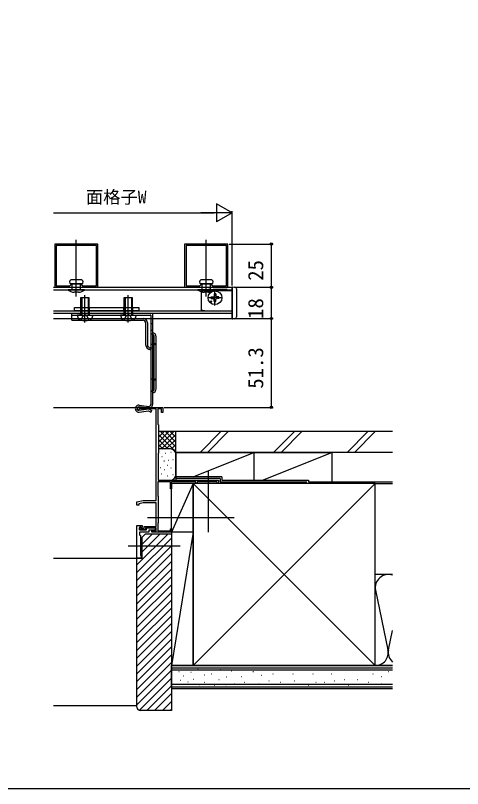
# Model space of a CAD drawing. Units: millimetres, scale not verified. Extents: x -525 to 525, y -783 to 778.
# Drawn here: x -267 to -9, y -782.7 to -336.5 of the extents above; entities that cross this region are included whole.
import ezdxf
from ezdxf.enums import TextEntityAlignment as Align

# ---------------------------------------------------------------- set-up
doc = ezdxf.new("R2010")
doc.units = ezdxf.units.MM
doc.header["$LTSCALE"] = 4
doc.header["$PDMODE"] = 32
doc.header["$PDSIZE"] = 2
for name, color, linetype in [('0-2_YKK_11', 7, 'Continuous'), ('0-3_YKK_11E', 7, 'Continuous'), ('0-4_YKK_12', 2, 'Continuous'), ('0-5_YKK_13', 4, 'Continuous'), ('0-7_YKK_D', 6, 'Continuous'), ('0-8_YKK_ZWAK', 7, 'Continuous'), ('0-9_YSS_K', 3, 'Continuous')]:
    doc.layers.add(name, color=color, linetype=linetype)
doc.styles.add('ＭＳ ゴシック', font='')
doc.styles.get('ＭＳ ゴシック').set_extended_font_data('MS Gothic')

msp = doc.modelspace()

# ---------------------------------------------------------------- linework, layer by layer
at = {"layer": '0-2_YKK_11'}
for points in [[(-219.404, -493.4), (-219.404, -468.4), (-244.402, -468.4), (-244.402, -493.4)], [(-144.404, -493.4), (-144.404, -468.4), (-169.402, -468.4), (-169.402, -493.4)], [(-220.204, -492.6), (-220.204, -469.2), (-243.602, -469.2), (-243.602, -492.6), (-235.602, -492.6), (-234.402, -491.4), (-229.402, -491.4), (-228.202, -492.6)], [(-145.204, -492.6), (-145.204, -469.2), (-168.602, -469.2), (-168.602, -492.6), (-160.602, -492.6), (-159.402, -491.4), (-154.402, -491.4), (-153.202, -492.6)]]:
    msp.add_lwpolyline(points, close=True, dxfattribs=at)
at = {"layer": '0-3_YKK_11E'}
for points in [[(-196.203, -562.7), (-181.903, -562.7), (-181.903, -565.7), (-182.703, -565.7), (-182.703, -563.5), (-184.903, -563.5), (-184.903, -572.3), (-184.703, -572.5), (-184.503, -572.7), (-184.503, -589.2), (-184.603, -589.373), (-184.703, -589.546), (-184.703, -604.7), (-149.903, -604.7), (-149.903, -606.7), (-150.603, -606.7), (-150.603, -605.6), (-162.203, -605.6), (-162.203, -606.7), (-162.903, -606.7), (-162.903, -605.6), (-176.003, -605.6), (-176.603, -605.254), (-176.903, -605.427), (-176.903, -609.7), (-177.603, -609.7), (-177.603, -605.6), (-184.803, -605.6), (-184.803, -613.754), (-184.703, -613.927), (-184.603, -614.1), (-184.603, -629.1), (-184.703, -629.273), (-184.803, -629.446), (-184.803, -633.9), (-177.603, -633.9), (-177.603, -632.7), (-176.903, -632.7), (-176.903, -634.7), (-188.403, -634.7)], [(-185.903, -616.5), (-185.903, -563.6), (-195.337, -563.6), (-195.596, -563.75)], [(-188.403, -634.7), (-188.403, -633.9), (-185.903, -633.9), (-185.903, -632.3), (-191.903, -632.3), (-191.903, -633.4), (-195.403, -633.4), (-195.403, -632.2), (-194.903, -632.2), (-194.503, -632.6), (-192.703, -632.6), (-192.703, -631.5), (-185.903, -631.5), (-185.903, -617.7), (-193.267, -617.7), (-195.903, -618.302), (-195.903, -619.2), (-196.903, -619.2), (-196.903, -617.3), (-193.403, -616.5), (-185.903, -616.5)]]:
    msp.add_lwpolyline(points, dxfattribs=at)
msp.add_lwpolyline([(-196.903, -649.7), (-196.903, -630.9), (-193.903, -630.9), (-193.903, -632.1), (-194.403, -632.1), (-194.603, -631.9), (-195.403, -631.9), (-195.403, -633.4), (-191.403, -633.4), (-191.403, -632.3), (-186.403, -632.3), (-186.403, -633.6), (-190.103, -633.6), (-190.103, -634.7), (-195.403, -634.7), (-195.403, -636.2), (-194.903, -636.7), (-194.903, -648.2), (-194.403, -648.2), (-194.403, -649.7)], close=True, dxfattribs=at)
msp.add_arc((-196.203, -563.4), 0.7, 90.00001, 330, dxfattribs=at)
at = {"layer": '0-4_YKK_12'}
for p, q in [((-231.903, -495.9), (-231.903, -465.9)), ((-156.903, -495.9), (-156.903, -465.9)), ((-231.903, -498.7), (-231.903, -486.6)), ((-156.903, -498.7), (-156.903, -486.6)), ((-245, -493.4), (-141.903, -493.4)), ((-245, -494.8), (-141.903, -494.8)), ((-151.903, -503.8), (-151.903, -495)), ((-141.903, -493.4), (-141.903, -511.4)), ((-226.903, -513.735), (-226.903, -497.947)), ((-201.903, -513.735), (-201.903, -497.947)), ((-147.503, -499.4), (-156.303, -499.4)), ((-245, -507), (-141.903, -507)), ((-245, -508.4), (-141.903, -508.4)), ((-245, -511.4), (-141.903, -511.4)), ((-245, -562.7), (-196.203, -562.7)), ((-245, -649.7), (-196.383, -649.7)), ((-194.403, -648.4), (-194.403, -648.7))]:
    msp.add_line(p, q, dxfattribs=at)
at = {"layer": '0-5_YKK_13'}
for p, q in [((-228.662, -489.1), (-235.143, -489.1)), ((-153.662, -489.1), (-160.143, -489.1)), ((-236.703, -494.8), (-236.703, -495)), ((-227.103, -494.8), (-236.703, -494.8)), ((-227.103, -495), (-236.703, -495)), ((-228.662, -491.4), (-235.143, -491.4)), ((-234.303, -494.8), (-234.303, -491.4)), ((-229.503, -494.8), (-229.503, -491.4)), ((-227.103, -494.8), (-227.103, -495)), ((-161.703, -494.8), (-161.703, -495)), ((-152.103, -494.8), (-161.703, -494.8)), ((-152.103, -495), (-161.703, -495)), ((-153.662, -491.4), (-160.143, -491.4)), ((-159.903, -495.7), (-157.903, -495.2)), ((-159.303, -494.8), (-159.303, -491.4)), ((-157.903, -495.2), (-141.903, -495.2)), ((-154.503, -494.8), (-154.503, -491.4)), ((-144.903, -494.7), (-152.903, -494.7)), ((-152.103, -494.8), (-152.103, -495)), ((-144.903, -495.2), (-144.903, -494.7)), ((-141.903, -493.2), (-141.748, -493.2)), ((-141.903, -493.2), (-140.35, -493.281)), ((-141.903, -494.199), (-141.903, -493.2)), ((-141.903, -510.601), (-141.903, -494.199)), ((-139.403, -494.28), (-139.403, -510.52)), ((-230.603, -496.2), (-233.203, -496.2)), ((-228.745, -499.4), (-228.745, -504.8)), ((-225.06, -499.4), (-225.06, -504.8)), ((-224.403, -504.8), (-224.403, -499.4)), ((-203.745, -499.4), (-203.745, -504.8)), ((-200.06, -499.4), (-200.06, -504.8)), ((-199.403, -504.8), (-199.403, -499.4)), ((-159.903, -495.7), (-159.903, -506.5)), ((-155.603, -496.2), (-158.203, -496.2)), ((-154.148, -498.9), (-153.04, -498.881)), ((-153.04, -498.881), (-152.522, -498.78)), ((-152.422, -498.263), (-152.522, -498.78)), ((-152.403, -497.155), (-152.422, -498.263)), ((-151.403, -497.155), (-151.383, -498.263)), ((-151.383, -498.263), (-151.283, -498.78)), ((-150.766, -498.881), (-151.283, -498.78)), ((-149.658, -498.9), (-150.766, -498.881)), ((-154.148, -499.9), (-153.04, -499.919)), ((-153.04, -499.919), (-152.522, -500.02)), ((-152.422, -500.537), (-152.522, -500.02)), ((-152.403, -501.645), (-152.422, -500.537)), ((-151.403, -501.645), (-151.383, -500.537)), ((-151.383, -500.537), (-151.283, -500.02)), ((-150.766, -499.919), (-151.283, -500.02)), ((-149.658, -499.9), (-150.766, -499.919)), ((-234.403, -512.4), (-234.403, -508.4)), ((-234.403, -508.4), (-188.203, -508.4)), ((-229.453, -509.4), (-229.453, -508.4)), ((-229.403, -504.8), (-229.403, -506.8)), ((-229.403, -505), (-229.403, -507)), ((-229.403, -506.8), (-229.403, -508.2)), ((-229.403, -508.2), (-229.403, -509.4)), ((-228.903, -507), (-228.903, -505)), ((-228.745, -504.8), (-228.745, -506.8)), ((-228.745, -506.8), (-228.745, -508.2)), ((-228.745, -508.2), (-228.745, -509.4)), ((-225.06, -504.8), (-225.06, -506.8)), ((-225.06, -506.8), (-225.06, -508.2)), ((-225.06, -508.2), (-225.06, -509.4)), ((-224.903, -507), (-224.903, -505)), ((-224.403, -504.8), (-224.403, -506.8)), ((-224.403, -505), (-224.403, -507)), ((-224.403, -506.8), (-224.403, -508.2)), ((-224.403, -508.2), (-224.403, -509.4)), ((-224.353, -509.4), (-224.353, -508.4)), ((-204.453, -509.4), (-204.453, -508.4)), ((-204.403, -504.8), (-204.403, -506.8)), ((-204.403, -507), (-204.403, -505)), ((-204.403, -506.8), (-204.403, -508.2)), ((-204.403, -508.2), (-204.403, -509.4)), ((-203.903, -507), (-203.903, -505)), ((-203.745, -504.8), (-203.745, -506.8)), ((-203.745, -506.8), (-203.745, -508.2)), ((-203.745, -508.2), (-203.745, -509.4)), ((-200.06, -504.8), (-200.06, -506.8)), ((-200.06, -506.8), (-200.06, -508.2)), ((-200.06, -508.2), (-200.06, -509.4)), ((-199.903, -505), (-199.903, -507)), ((-199.403, -504.8), (-199.403, -506.8)), ((-199.403, -507), (-199.403, -505)), ((-199.403, -506.8), (-199.403, -508.2)), ((-199.403, -508.2), (-199.403, -509.4)), ((-199.353, -509.4), (-199.353, -508.4)), ((-157.903, -507), (-159.903, -506.5)), ((-157.903, -507), (-141.903, -507)), ((-234.403, -509.4), (-189.203, -509.4)), ((-234.403, -511.4), (-193.303, -511.4)), ((-234.403, -512.4), (-193.303, -512.4)), ((-229.403, -509.4), (-224.403, -509.4)), ((-204.403, -509.4), (-199.403, -509.4)), ((-188.903, -509.7), (-188.903, -561.1)), ((-187.903, -508.7), (-187.903, -561.1)), ((-141.903, -511.6), (-141.753, -511.6)), ((-191.903, -513.8), (-191.903, -526.4)), ((-190.903, -513.8), (-190.903, -526.4)), ((-187.903, -514.4), (-188.903, -514.4)), ((-187.903, -518.4), (-188.903, -518.4)), ((-188.403, -520.4), (-188.903, -520.4)), ((-186.903, -551.9), (-186.903, -521.9)), ((-185.903, -551.9), (-185.903, -521.9)), ((-187.903, -526.4), (-188.903, -526.4)), ((-188.903, -528.4), (-187.903, -528.4)), ((-187.903, -546.4), (-188.903, -546.4)), ((-188.403, -553.4), (-188.903, -553.4)), ((-195.664, -561.414), (-190.022, -562.093)), ((-190.141, -563.086), (-195.783, -562.407)), ((-195.766, -564.391), (-190.02, -563.6)), ((-195.63, -565.381), (-190.223, -564.637)), ((-190.02, -563.6), (-188.403, -564.534)), ((-155.903, -599.7), (-155.903, -634.7)), ((-190.903, -626.2), (-140.903, -626.2)), ((-201.903, -642.7), (-171.903, -642.7))]:
    msp.add_line(p, q, dxfattribs=at)
for points in [[(-152.903, -494.7), (-152.927, -494.706), (-153, -494.724), (-153.121, -494.754), (-153.285, -494.795), (-153.488, -494.846), (-153.727, -494.906), (-153.995, -494.973), (-154.285, -495.045), (-154.59, -495.122), (-154.903, -495.2)], [(-224.403, -499.4), (-229.403, -499.4), (-229.403, -504.8)], [(-199.403, -499.4), (-204.403, -499.4), (-204.403, -504.8)], [(-229.403, -509.4), (-231.403, -509.4), (-230.916, -511.217)], [(-229.353, -512.447), (-228.053, -509.782), (-226.903, -509.17)], [(-224.453, -512.447), (-225.753, -509.782), (-226.903, -509.17)], [(-224.403, -509.4), (-222.403, -509.4), (-222.889, -511.217)], [(-204.403, -509.4), (-206.403, -509.4), (-205.916, -511.217)], [(-204.353, -512.447), (-203.053, -509.782), (-201.903, -509.17)], [(-199.453, -512.447), (-200.753, -509.782), (-201.903, -509.17)], [(-199.403, -509.4), (-197.403, -509.4), (-197.889, -511.217)], [(-140.35, -511.519), (-141.903, -511.6), (-141.903, -510.601)], [(-190.223, -564.637), (-188.903, -565.4), (-188.403, -564.534)]]:
    msp.add_lwpolyline(points, dxfattribs=at)
msp.add_lwpolyline([(-195.903, -505), (-195.903, -507), (-232.903, -507), (-232.903, -505)], close=True, dxfattribs=at)
for centre, radius in [((-151.903, -499.4), 4), ((-154.024, -501.521), 0.3)]:
    msp.add_circle(centre, radius, dxfattribs=at)
for centre, radius, start, end in [((-234.652, -490.25), 1.25, 113.09233, 246.90767), ((-229.153, -490.25), 1.25, 293.09233, 66.90767), ((-159.652, -490.25), 1.25, 113.09233, 246.90767), ((-154.153, -490.25), 1.25, 293.09233, 66.90767), ((-233.203, -490.496), 5.704, 232.15071, 270), ((-230.603, -490.496), 5.704, 270, 307.84929), ((-158.203, -490.496), 5.704, 232.15071, 270), ((-155.603, -490.496), 5.704, 270, 307.84929), ((-140.403, -494.28), 1, 0, 87), ((-151.903, -499.4), 2.3, 167.44414, 192.55586), ((-151.903, -499.4), 2.3, 77.44414, 102.55586), ((-151.903, -499.4), 2.3, 347.44414, 12.55586), ((-151.903, -499.4), 2.3, 257.44414, 282.55586), ((-188.203, -508.7), 0.3, 0, 90), ((-229.37, -510.803), 1.6, 195, 256.27445), ((-226.903, -500.7), 12, 256.27445, 257.16143), ((-226.903, -500.7), 12, 257.16143, 282.83857), ((-226.903, -500.7), 12, 282.83857, 283.72555), ((-224.435, -510.803), 1.6, 283.72555, 345), ((-204.37, -510.803), 1.6, 195, 256.27445), ((-201.903, -500.7), 12, 256.27445, 257.16143), ((-201.903, -500.7), 12, 257.16143, 282.83857), ((-201.903, -500.7), 12, 282.83857, 283.72555), ((-199.435, -510.803), 1.6, 283.72555, 345), ((-193.303, -513.8), 2.4, 0, 90), ((-193.303, -513.8), 1.4, 0, 90), ((-189.203, -509.7), 0.3, 0, 90), ((-140.403, -510.52), 1, 273, 0), ((-188.403, -521.9), 1.5, 0, 90), ((-188.403, -521.9), 2.5, 0, 78.46304), ((-188.903, -526.4), 3, 180, 270), ((-188.903, -526.4), 2, 180, 270), ((-187.903, -527.4), 2, 0, 90), ((-187.903, -527.4), 1, 0, 90), ((-187.903, -545.4), 2, 270, 0), ((-187.903, -545.4), 1, 270, 0), ((-188.403, -551.9), 1.5, 270, 0), ((-188.403, -551.9), 2.5, 281.53696, 0), ((-195.903, -563.4), 2, 83.14198, 277.83486), ((-189.903, -561.1), 2, 263.14198, 0), ((-189.903, -561.1), 1, 263.14198, 0), ((-195.903, -563.4), 1, 83.14198, 277.83486), ((-190.903, -564.4), 1, 50.07677, 145.59296)]:
    msp.add_arc(centre, radius, start, end, dxfattribs=at)
msp.add_point((-154.903, -495.2), dxfattribs=at)
at = {"layer": '0-7_YKK_D'}
for p, q in [((-141.903, -450.4), (-150.996, -445.15)), ((-150.996, -445.15), (-150.996, -455.65)), ((-245, -450.4), (-152.403, -450.4)), ((-141.903, -450.4), (-160.089, -450.4)), ((-141.903, -450.4), (-150.996, -455.65)), ((-141.903, -492.4), (-141.903, -449.4)), ((-143.704, -468.4), (-118.403, -468.4)), ((-119.403, -468.4), (-119.403, -493.4)), ((-140.903, -493.4), (-118.403, -493.4)), ((-140.903, -493.4), (-118.403, -493.4)), ((-119.403, -493.4), (-119.403, -511.4)), ((-140.903, -511.4), (-118.403, -511.4)), ((-140.903, -511.4), (-118.403, -511.4)), ((-119.403, -511.4), (-119.403, -562.7)), ((-181.203, -562.7), (-118.403, -562.7))]:
    msp.add_line(p, q, dxfattribs=at)
for centre in [(-119.403, -468.4), (-119.403, -493.4), (-119.403, -493.4), (-119.403, -511.4), (-119.403, -511.4), (-119.403, -562.7)]:
    msp.add_circle(centre, 0.637, dxfattribs=at)
at = {"layer": '0-8_YKK_ZWAK'}
msp.add_lwpolyline([(-525, -782.7), (525, -782.7), (525, 747.3)], dxfattribs=at)
at = {"layer": '0-9_YSS_K'}
for p, q in [((-174.503, -576.7), (-184.503, -576.7)), ((-184.503, -585.558), (-175.645, -576.7)), ((-184.503, -582.729), (-178.473, -576.7)), ((-184.503, -579.901), (-181.302, -576.7)), ((-184.503, -577.073), (-184.13, -576.7)), ((-184.503, -578.386), (-174.503, -588.386)), ((-183.36, -576.7), (-174.503, -585.558)), ((-182.816, -586.7), (-174.503, -578.386)), ((-180.532, -576.7), (-174.503, -582.729)), ((-177.704, -576.7), (-174.503, -579.901)), ((-174.875, -576.7), (-174.503, -577.073)), ((-174.503, -589.7), (-174.503, -576.7)), ((-49.403, -576.7), (-174.503, -576.7)), ((-160.46, -588.7), (-148.46, -576.7)), ((-144.218, -576.7), (-156.218, -588.7)), ((-118.034, -588.7), (-106.034, -576.7)), ((-113.791, -588.7), (-101.791, -576.7)), ((-75.608, -588.7), (-63.608, -576.7)), ((-71.365, -588.7), (-59.365, -576.7)), ((-184.503, -581.215), (-179.017, -586.7)), ((-184.503, -584.043), (-181.828, -586.718)), ((-179.988, -586.7), (-174.503, -581.215)), ((-177.177, -586.718), (-174.503, -584.043)), ((-177.503, -586.7), (-184.503, -586.7)), ((-177.308, -588.528), (-177.108, -588.528)), ((-175.297, -587.666), (-174.503, -586.872)), ((-174.503, -588.7), (-174.503, -604.7)), ((-174.503, -588.7), (-129.503, -588.7)), ((-164.503, -602.7), (-129.503, -588.7)), ((-129.503, -588.7), (-129.503, -604.7)), ((-129.503, -588.7), (-129.503, -604.7)), ((-129.503, -588.7), (-84.503, -588.7)), ((-124.503, -604.7), (-84.503, -588.7)), ((-84.503, -588.7), (-84.503, -605.7)), ((-182.502, -591.026), (-182.302, -591.026)), ((-180.646, -589.195), (-180.446, -589.195)), ((-178.977, -593.201), (-178.777, -593.201)), ((-176.306, -592.867), (-176.106, -592.867)), ((-174.503, -601.7), (-174.503, -589.7)), ((-183.286, -597.455), (-183.086, -597.455)), ((-181.313, -593.535), (-181.113, -593.535)), ((-179.58, -595.994), (-179.38, -595.994)), ((-177.308, -597.541), (-177.108, -597.541)), ((-182.982, -601.049), (-182.782, -601.049)), ((-180.98, -598.542), (-180.78, -598.542)), ((-179.31, -602.214), (-179.111, -602.214)), ((-176.306, -601.382), (-176.106, -601.382)), ((-164.403, -606.7), (-176.903, -606.7)), ((-176.903, -634.7), (-176.903, -606.7)), ((-164.403, -606.7), (-176.903, -634.7)), ((-129.503, -606.7), (-174.503, -606.7)), ((-147.903, -602.7), (-173.903, -602.7)), ((-148.903, -603.7), (-173.903, -603.7)), ((-164.403, -634.7), (-164.403, -606.7)), ((-164.403, -711.7), (-59.403, -606.7)), ((-164.403, -606.7), (-59.403, -711.7)), ((-84.503, -606.7), (-129.503, -606.7)), ((-97.903, -604.7), (-97.903, -605.7)), ((-97.903, -605.7), (-49.403, -605.7)), ((-59.403, -606.7), (-49.403, -606.7)), ((-196.903, -653.6), (-179.003, -635.7)), ((-196.903, -658.09), (-176.903, -638.09)), ((-193.903, -641.62), (-187.983, -635.7)), ((-193.903, -646.11), (-183.493, -635.7)), ((-164.403, -634.7), (-176.903, -634.7)), ((-164.403, -634.7), (-176.903, -711.7)), ((-164.403, -711.7), (-164.403, -634.7)), ((-196.903, -662.58), (-176.903, -642.58)), ((-196.903, -667.071), (-176.903, -647.071)), ((-196.903, -671.561), (-176.903, -651.561)), ((-196.903, -676.051), (-176.903, -656.051)), ((-49.403, -659.2), (-59.403, -659.2)), ((-196.903, -680.541), (-176.903, -660.541)), ((-196.903, -685.031), (-176.903, -665.031)), ((-59.245, -668.232), (-52.061, -702.668)), ((-196.903, -689.521), (-176.903, -669.521)), ((-196.903, -694.011), (-176.903, -674.011)), ((-196.903, -698.501), (-176.903, -678.501)), ((-196.903, -702.992), (-176.903, -682.992)), ((-196.903, -707.482), (-176.903, -687.482)), ((-51.745, -702.668), (-49.403, -691.442)), ((-196.903, -711.972), (-176.903, -691.972)), ((-196.903, -716.462), (-176.903, -696.462)), ((-196.903, -720.952), (-176.903, -700.952)), ((-196.903, -725.442), (-176.903, -705.442)), ((-196.903, -729.932), (-176.903, -709.932)), ((-49.403, -711.7), (-176.903, -711.7)), ((-176.903, -724.2), (-176.903, -711.7)), ((-49.403, -713.2), (-176.903, -713.2)), ((-161.719, -713.53), (-161.519, -713.53)), ((-148.922, -713.919), (-148.722, -713.919)), ((-59.403, -711.7), (-49.403, -711.7)), ((-196.903, -734.422), (-176.903, -714.422)), ((-176.903, -714.2), (-49.403, -714.2)), ((-172.787, -715.148), (-172.587, -715.148)), ((-170.111, -717.679), (-169.911, -717.679)), ((-165.91, -715.439), (-165.71, -715.439)), ((-158.211, -717.148), (-158.011, -717.148)), ((-153.863, -716.414), (-153.663, -716.414)), ((-145.414, -718.317), (-145.214, -718.317)), ((-142.295, -714.699), (-142.095, -714.699)), ((-138.204, -714.266), (-138.004, -714.266)), ((-136.556, -718.062), (-136.356, -718.062)), ((-129.963, -715.09), (-129.763, -715.09)), ((-125.018, -717.238), (-124.818, -717.238)), ((-118.425, -716.414), (-118.225, -716.414)), ((-113.48, -714.266), (-113.28, -714.266)), ((-106.955, -716.414), (-106.755, -716.414)), ((-101.186, -714.266), (-100.986, -714.266)), ((-95.417, -716.414), (-95.217, -716.414)), ((-90.472, -714.266), (-90.272, -714.266)), ((-84.703, -716.414), (-84.503, -716.414)), ((-77.285, -714.266), (-77.085, -714.266)), ((-68.219, -714.266), (-68.019, -714.266)), ((-60.802, -716.414), (-60.602, -716.414)), ((-55.857, -718.062), (-55.657, -718.062)), ((-51.736, -715.09), (-51.536, -715.09)), ((-195.575, -737.584), (-176.903, -718.913)), ((-49.403, -722.7), (-176.903, -722.7)), ((-172.072, -720.2), (-171.872, -720.2)), ((-167.59, -721.041), (-167.39, -721.041)), ((-164.448, -719.487), (-164.248, -719.487)), ((-160.94, -722.605), (-160.74, -722.605)), ((-157.984, -721.359), (-157.784, -721.359)), ((-149.743, -719.711), (-149.543, -719.711)), ((-145.603, -722.605), (-145.403, -722.605)), ((-140.677, -722.183), (-140.477, -722.183)), ((-134.908, -721.359), (-134.708, -721.359)), ((-126.666, -722.183), (-126.466, -722.183)), ((-120.897, -720.535), (-120.697, -720.535)), ((-114.304, -721.359), (-114.104, -721.359)), ((-106.131, -720.535), (-105.931, -720.535)), ((-93.768, -721.359), (-93.568, -721.359)), ((-88.823, -721.359), (-88.623, -721.359)), ((-83.054, -720.535), (-82.854, -720.535)), ((-77.285, -719.711), (-77.085, -719.711)), ((-69.868, -719.711), (-69.668, -719.711)), ((-63.274, -721.359), (-63.074, -721.359)), ((-55.857, -722.183), (-55.657, -722.183)), ((-191.2, -737.7), (-176.903, -723.403)), ((-49.403, -724.2), (-176.903, -724.2)), ((-49.403, -725.2), (-176.903, -725.2)), ((-152.215, -723.007), (-152.015, -723.007)), ((-97.889, -723.007), (-97.689, -723.007)), ((-74.813, -723.007), (-74.613, -723.007)), ((-186.71, -737.7), (-176.903, -727.893)), ((-245, -734.7), (-196.903, -734.7)), ((-182.22, -737.7), (-176.903, -732.383)), ((-177.73, -737.7), (-176.903, -736.873))]:
    msp.add_line(p, q, dxfattribs=at)
for points in [[(-49.403, -588.7), (-174.503, -588.7), (-174.503, -576.7)], [(-148.903, -603.7), (-148.903, -605.7), (-98.903, -605.7)], [(-147.903, -602.7), (-147.903, -604.7), (-97.903, -604.7)], [(-196.903, -735.7), (-196.903, -649.7), (-193.903, -649.7), (-193.903, -637.7), (-191.903, -635.7), (-176.903, -635.7)], [(-176.903, -635.7), (-176.903, -737.7), (-194.903, -737.7)], [(-164.403, -634.7), (-176.903, -634.7), (-176.903, -711.7), (-164.403, -711.7)]]:
    msp.add_lwpolyline(points, dxfattribs=at)
msp.add_lwpolyline([(-59.403, -711.7), (-59.403, -606.7), (-164.403, -606.7), (-164.403, -711.7)], close=True, dxfattribs=at)
for centre, radius, start, end in [((-177.503, -589.7), 3, 0, 90), ((-177.503, -601.7), 3, 270, 0), ((-51.903, -666.7), 7.5, 70.52868, 191.78353), ((-59.403, -704.2), 7.5, 270, 11.78353), ((-44.403, -704.2), 7.5, 168.21646, 228.18984), ((-194.903, -735.7), 2, 180.00002, 270)]:
    msp.add_arc(centre, radius, start, end, dxfattribs=at)

# ---------------------------------------------------------------- texts
at = {"layer": '0-7_YKK_D', "style": 'ＭＳ ゴシック'}
msp.add_text('面格子W', height=7.331, dxfattribs=at).set_placement((-226.4, -447.15), align=Align.BOTTOM_LEFT)
for s, p in [('25', (-121.403, -489.627)), ('18', (-121.403, -511.639)), ('51.3', (-121.403, -551.914))]:
    msp.add_text(s, height=8.798, rotation=90, dxfattribs=at).set_placement(p, align=Align.BOTTOM_LEFT)

doc.saveas('drawing.dxf')
